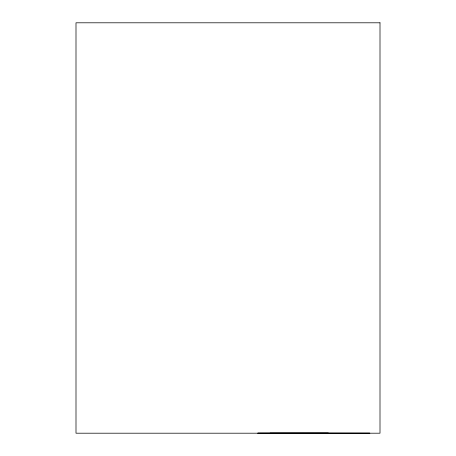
<?xml version="1.0" encoding="UTF-8"?>
<svg xmlns="http://www.w3.org/2000/svg" width="456" height="456" viewBox="0 0 456 456"><rect width="100%" height="100%" fill="white"/><g stroke="black" fill="none" stroke-linecap="round" stroke-linejoin="round"><path stroke-width="0.68" d="M270.083 433.154L369.867 433.2L257.754 433.154L328.314 433.046M380.002 22.8L75.998 22.8L75.998 433.2L380.002 433.2L380.002 22.8"/></g></svg>
